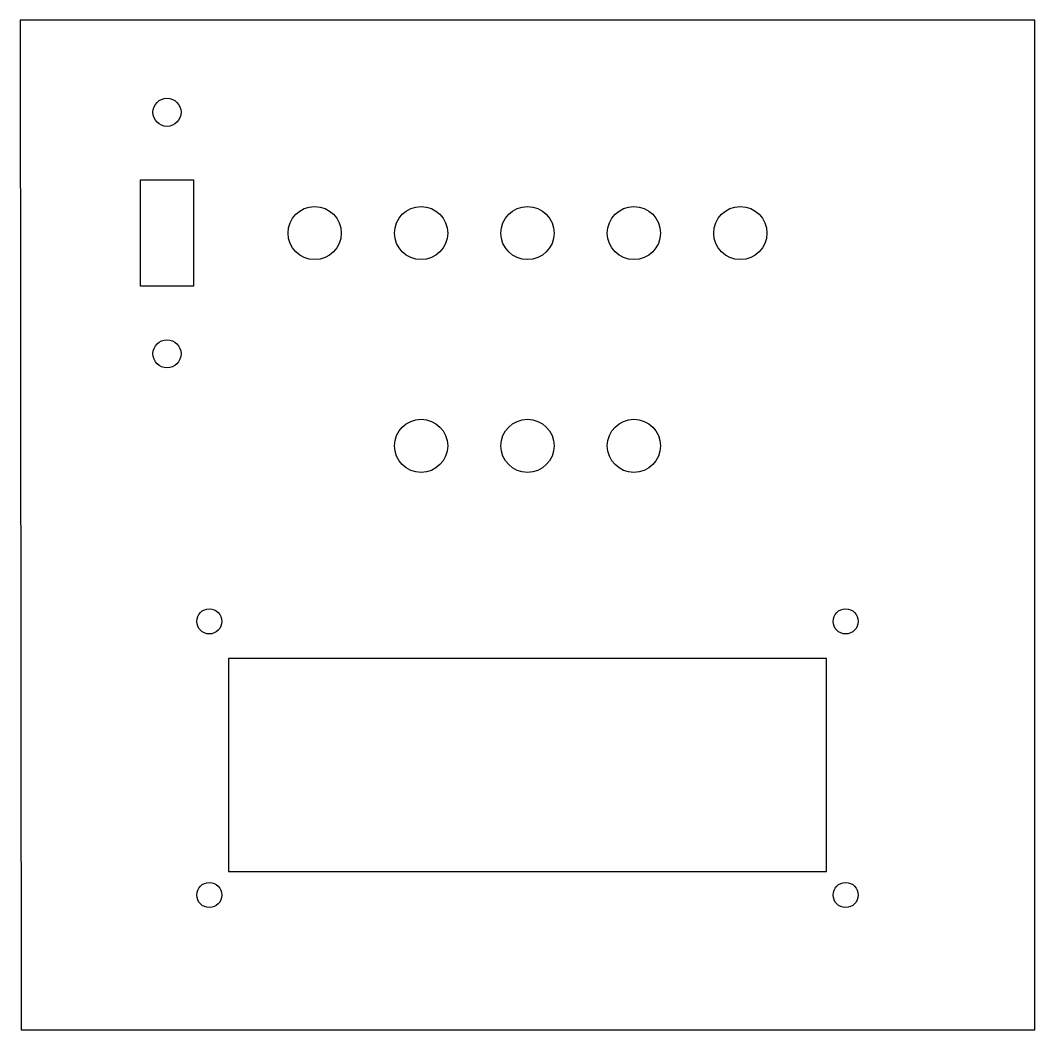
# Model space of a CAD drawing. Header units: inches. Extents: x 0 to 4.76, y 0 to 4.74.
import ezdxf

# ---------------------------------------------------------------- set-up
doc = ezdxf.new("R2010")
doc.units = ezdxf.units.IN
doc.header["$MEASUREMENT"] = 0

msp = doc.modelspace()

# ---------------------------------------------------------------- linework, layer by layer
for p, q in [((4.7615, 4.744), (-0.0048, 4.744)), ((-0.0048, 4.744), (0, 0)), ((4.7615, 0), (4.7615, 4.744)), ((0, 0), (4.7615, 0))]:
    msp.add_line(p, q)
for points in [[(0.5595, 3.994), (0.8095, 3.994), (0.8095, 3.494), (0.5595, 3.494)], [(0.9733, 0.744), (3.7833, 0.744), (3.7833, 1.744), (0.9733, 1.744)]]:
    msp.add_lwpolyline(points, close=True)
for centre, radius in [((0.6845, 4.3115), 0.066), ((1.3783, 3.744), 0.125), ((1.8783, 3.744), 0.125), ((2.3783, 3.744), 0.125), ((2.8783, 3.744), 0.125), ((3.3783, 3.744), 0.125), ((0.6845, 3.1765), 0.066), ((1.8783, 2.744), 0.125), ((2.3783, 2.744), 0.125), ((2.8783, 2.744), 0.125), ((0.8833, 1.919), 0.059), ((3.8733, 1.919), 0.059), ((0.8833, 0.633), 0.059), ((3.8733, 0.633), 0.059)]:
    msp.add_circle(centre, radius)

doc.saveas('drawing.dxf')
